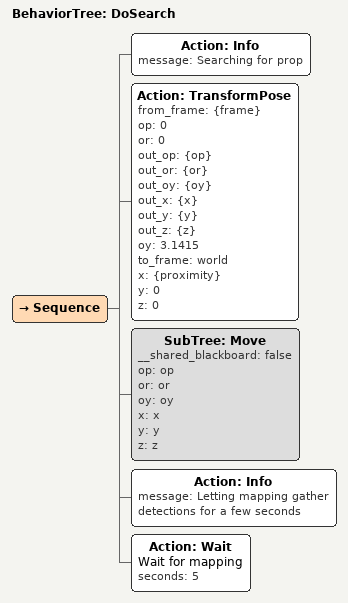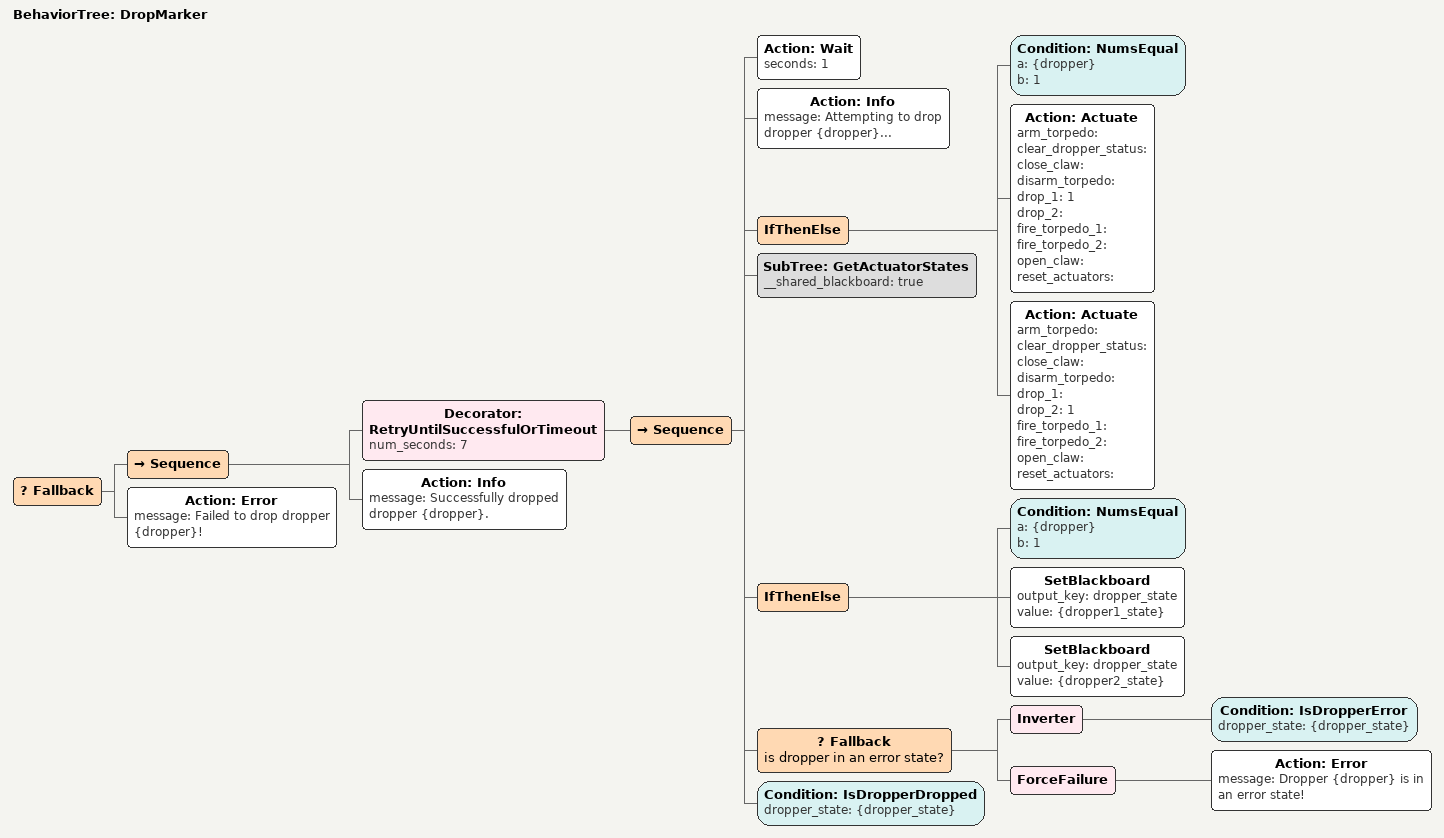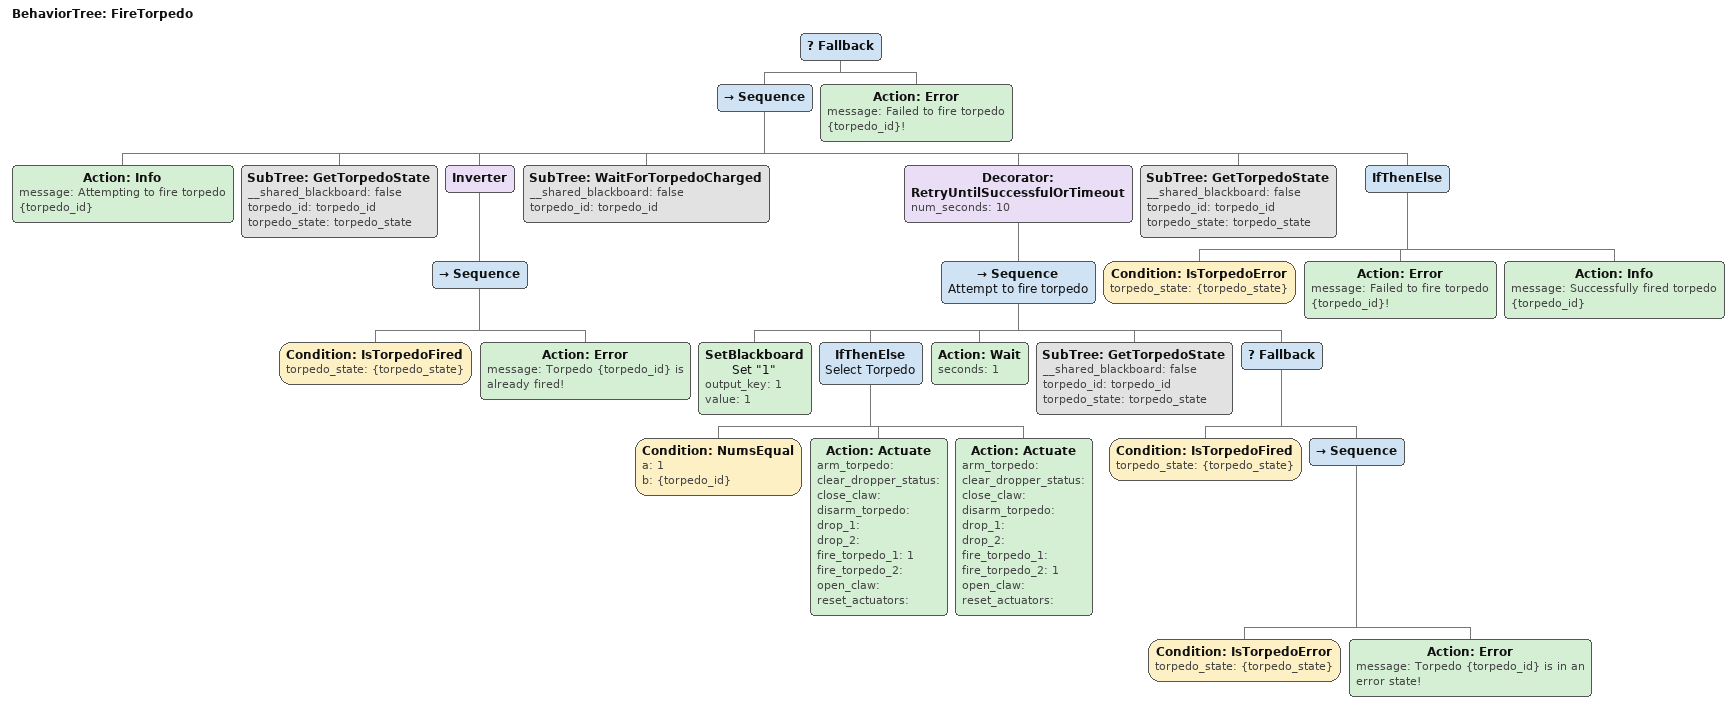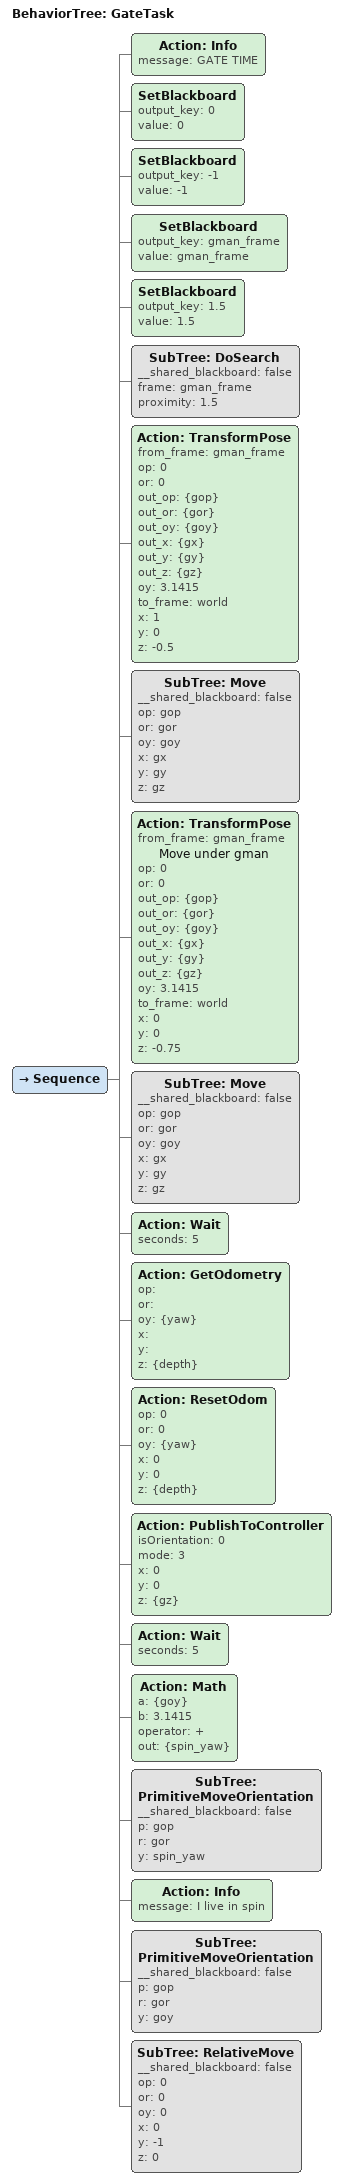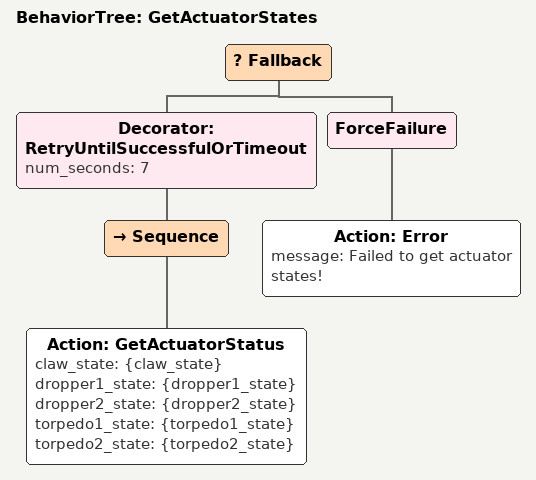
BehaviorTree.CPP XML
<BehaviorTree ID="DoSearch">
    <Sequence>
        <Action ID="Info" message="Searching for prop"/>
        <Action ID="TransformPose" from_frame="{frame}" op="0" or="0" out_op="{op}" out_or="{or}" out_oy="{oy}" out_x="{x}" out_y="{y}" out_z="{z}" oy="3.1415" to_frame="world" x="{proximity}" y="0" z="0"/>
        <SubTree ID="Move" __shared_blackboard="false" op="op" or="or" oy="oy" x="x" y="y" z="z"/>
        <Action ID="Info" message="Letting mapping gather detections for a few seconds"/>
        <Action ID="Wait" name="Wait for mapping" seconds="5"/>
    </Sequence>
</BehaviorTree>

<BehaviorTree ID="DropMarker">
    <Fallback>
        <Sequence>
            <Decorator ID="RetryUntilSuccessfulOrTimeout" num_seconds="7">
                <Sequence>
                    <Action ID="Wait" seconds="1"/>
                    <Action ID="Info" message="Attempting to drop dropper {dropper}..."/>
                    <IfThenElse>
                        <Condition ID="NumsEqual" a="{dropper}" b="1"/>
                        <Action ID="Actuate" arm_torpedo="" clear_dropper_status="" close_claw="" disarm_torpedo="" drop_1="1" drop_2="" fire_torpedo_1="" fire_torpedo_2="" open_claw="" reset_actuators=""/>
                        <Action ID="Actuate" arm_torpedo="" clear_dropper_status="" close_claw="" disarm_torpedo="" drop_1="" drop_2="1" fire_torpedo_1="" fire_torpedo_2="" open_claw="" reset_actuators=""/>
                    </IfThenElse>
                    <SubTree ID="GetActuatorStates" __shared_blackboard="true"/>
                    <IfThenElse>
                        <Condition ID="NumsEqual" a="{dropper}" b="1"/>
                        <SetBlackboard output_key="dropper_state" value="{dropper1_state}"/>
                        <SetBlackboard output_key="dropper_state" value="{dropper2_state}"/>
                    </IfThenElse>
                    <Fallback name="is dropper in an error state?">
                        <Inverter>
                            <Condition ID="IsDropperError" dropper_state="{dropper_state}"/>
                        </Inverter>
                        <ForceFailure>
                            <Action ID="Error" message="Dropper {dropper} is in an error state!"/>
                        </ForceFailure>
                    </Fallback>
                    <Condition ID="IsDropperDropped" dropper_state="{dropper_state}"/>
                </Sequence>
            </Decorator>
            <Action ID="Info" message="Successfully dropped dropper {dropper}."/>
        </Sequence>
        <Action ID="Error" message="Failed to drop dropper {dropper}!"/>
    </Fallback>
</BehaviorTree>

<BehaviorTree ID="FireTorpedo">
    <Fallback>
        <Sequence>
            <Action ID="Info" message="Attempting to fire torpedo {torpedo_id}"/>
            <SubTree ID="GetTorpedoState" __shared_blackboard="false" torpedo_id="torpedo_id" torpedo_state="torpedo_state"/>
            <Inverter>
                <Sequence>
                    <Condition ID="IsTorpedoFired" torpedo_state="{torpedo_state}"/>
                    <Action ID="Error" message="Torpedo {torpedo_id} is already fired!"/>
                </Sequence>
            </Inverter>
            <SubTree ID="WaitForTorpedoCharged" __shared_blackboard="false" torpedo_id="torpedo_id"/>
            <Decorator ID="RetryUntilSuccessfulOrTimeout" num_seconds="10">
                <Sequence name="Attempt to fire torpedo">
                    <SetBlackboard name="Set &quot;1&quot;" output_key="1" value="1"/>
                    <IfThenElse name="Select Torpedo">
                        <Condition ID="NumsEqual" a="1" b="{torpedo_id}"/>
                        <Action ID="Actuate" arm_torpedo="" clear_dropper_status="" close_claw="" disarm_torpedo="" drop_1="" drop_2="" fire_torpedo_1="1" fire_torpedo_2="" open_claw="" reset_actuators=""/>
                        <Action ID="Actuate" arm_torpedo="" clear_dropper_status="" close_claw="" disarm_torpedo="" drop_1="" drop_2="" fire_torpedo_1="" fire_torpedo_2="1" open_claw="" reset_actuators=""/>
                    </IfThenElse>
                    <Action ID="Wait" seconds="1"/>
                    <SubTree ID="GetTorpedoState" __shared_blackboard="false" torpedo_id="torpedo_id" torpedo_state="torpedo_state"/>
                    <Fallback>
                        <Condition ID="IsTorpedoFired" torpedo_state="{torpedo_state}"/>
                        <Sequence>
                            <Condition ID="IsTorpedoError" torpedo_state="{torpedo_state}"/>
                            <Action ID="Error" message="Torpedo {torpedo_id} is in an error state!"/>
                        </Sequence>
                    </Fallback>
                </Sequence>
            </Decorator>
            <SubTree ID="GetTorpedoState" __shared_blackboard="false" torpedo_id="torpedo_id" torpedo_state="torpedo_state"/>
            <IfThenElse>
                <Condition ID="IsTorpedoError" torpedo_state="{torpedo_state}"/>
                <Action ID="Error" message="Failed to fire torpedo {torpedo_id}!"/>
                <Action ID="Info" message="Successfully fired torpedo {torpedo_id}"/>
            </IfThenElse>
        </Sequence>
        <Action ID="Error" message="Failed to fire torpedo {torpedo_id}!"/>
    </Fallback>
</BehaviorTree>

<BehaviorTree ID="GateTask">
    <Sequence>
        <Action ID="Info" message="GATE TIME"/>
        <SetBlackboard output_key="0" value="0"/>
        <SetBlackboard output_key="-1" value="-1"/>
        <SetBlackboard output_key="gman_frame" value="gman_frame"/>
        <SetBlackboard output_key="1.5" value="1.5"/>
        <SubTree ID="DoSearch" __shared_blackboard="false" frame="gman_frame" proximity="1.5"/>
        <Action ID="TransformPose" from_frame="gman_frame" op="0" or="0" out_op="{gop}" out_or="{gor}" out_oy="{goy}" out_x="{gx}" out_y="{gy}" out_z="{gz}" oy="3.1415" to_frame="world" x="1" y="0" z="-0.5"/>
        <SubTree ID="Move" __shared_blackboard="false" op="gop" or="gor" oy="goy" x="gx" y="gy" z="gz"/>
        <Action ID="TransformPose" from_frame="gman_frame" name=" Move under gman" op="0" or="0" out_op="{gop}" out_or="{gor}" out_oy="{goy}" out_x="{gx}" out_y="{gy}" out_z="{gz}" oy="3.1415" to_frame="world" x="0" y="0" z="-0.75"/>
        <SubTree ID="Move" __shared_blackboard="false" op="gop" or="gor" oy="goy" x="gx" y="gy" z="gz"/>
        <Action ID="Wait" seconds="5"/>
        <Action ID="GetOdometry" op="" or="" oy="{yaw}" x="" y="" z="{depth}"/>
        <Action ID="ResetOdom" op="0" or="0" oy="{yaw}" x="0" y="0" z="{depth}"/>
        <Action ID="PublishToController" isOrientation="0" mode="3" x="0" y="0" z="{gz}"/>
        <Action ID="Wait" seconds="5"/>
        <Action ID="Math" a="{goy}" b="3.1415" operator="+" out="{spin_yaw}"/>
        <SubTree ID="PrimitiveMoveOrientation" __shared_blackboard="false" p="gop" r="gor" y="spin_yaw"/>
        <Action ID="Info" message="I live in spin"/>
        <SubTree ID="PrimitiveMoveOrientation" __shared_blackboard="false" p="gop" r="gor" y="goy"/>
        <SubTree ID="RelativeMove" __shared_blackboard="false" op="0" or="0" oy="0" x="0" y="-1" z="0"/>
    </Sequence>
</BehaviorTree>

<BehaviorTree ID="GetActuatorStates">
    <Fallback>
        <Decorator ID="RetryUntilSuccessfulOrTimeout" num_seconds="7">
            <Sequence>
                <Action ID="GetActuatorStatus" claw_state="{claw_state}" dropper1_state="{dropper1_state}" dropper2_state="{dropper2_state}" torpedo1_state="{torpedo1_state}" torpedo2_state="{torpedo2_state}"/>
            </Sequence>
        </Decorator>
        <ForceFailure>
            <Action ID="Error" message="Failed to get actuator states!"/>
        </ForceFailure>
    </Fallback>
</BehaviorTree>
